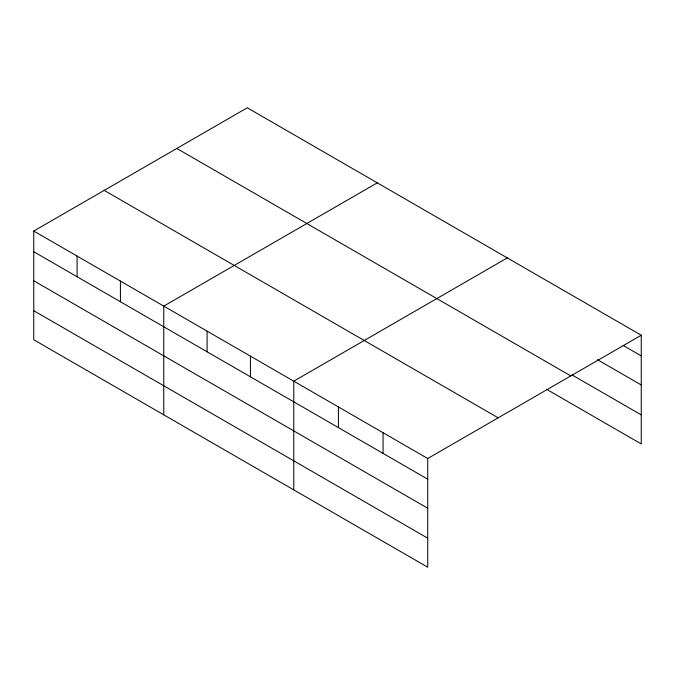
<?xml version="1.0" encoding="UTF-8"?>
<svg xmlns="http://www.w3.org/2000/svg" width="675" height="675" viewBox="0 0 675 675"><rect width="100%" height="100%" fill="white"/><g stroke="black" fill="none" stroke-linecap="round" stroke-linejoin="round"><path stroke-width="1.01" d="M33.75 231.052L427.722 458.511L427.722 567.219L33.75 339.761L33.75 231.052L247.278 107.781L641.25 335.239L641.25 443.947L546.48 389.23M377.291 182.841L163.763 306.113L163.763 414.83M507.296 257.901L293.768 381.181L293.768 489.89M427.722 458.511L641.25 335.239M623.025 345.372L641.25 355.894M597.51 359.699L641.25 384.952M571.995 374.903L641.25 414.889M176.816 148.458L570.788 375.916M104.212 190.375L498.184 417.833M33.75 251.716L427.722 479.174M33.75 280.775L427.722 508.233M33.75 310.711L427.722 538.169M383.071 432.734L383.071 453.398M338.42 406.957L338.42 427.621M250.433 356.155L250.433 376.819M207.098 331.138L207.098 351.802M120.42 281.095L120.42 301.759M77.085 256.078L77.085 276.733"/></g></svg>
